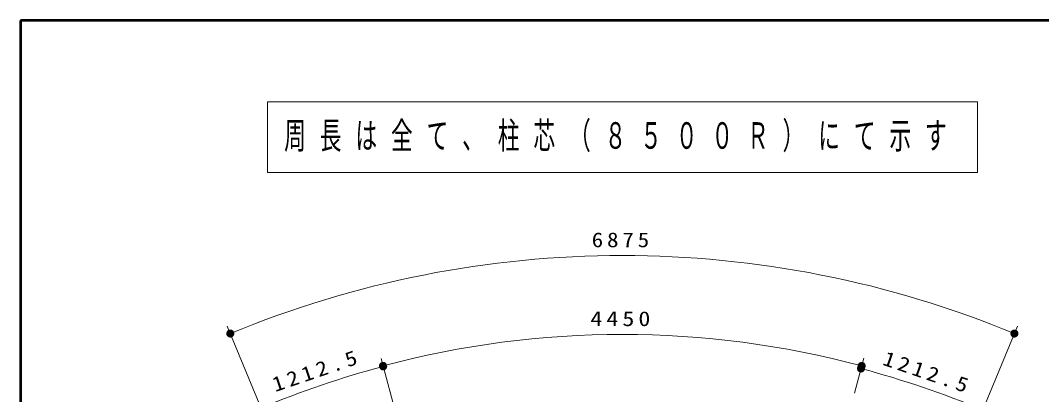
# Model space of a CAD drawing. Units: millimetres on the paper. Extents: x -365 to 0, y -5 to 257.
# Drawn here: x -365 to -238, y 210.5 to 257 of the extents above; entities that cross this region are included whole.
import ezdxf

# ---------------------------------------------------------------- set-up
doc = ezdxf.new("R2010")
doc.units = ezdxf.units.MM
doc.layers.add('LY_1', color=7, linetype='Continuous', lineweight=25)
doc.layers.add('LY_3', color=7, linetype='Continuous', lineweight=13)
doc.styles.add('ＭＳ ゴシック', font='')
doc.styles.get('ＭＳ ゴシック').set_extended_font_data('MS Gothic')

# ---------------------------------------------------------------- blocks, each defined once
blk = doc.blocks.new('filled_dot')
at = {"color": 0, "linetype": 'Continuous', "lineweight": -2, "const_width": 1.25}
blk.add_lwpolyline([(-0.625, 0, 1), (0.625, 0, 1)], format="xyb", close=True, dxfattribs=at)

msp = doc.modelspace()

# ---------------------------------------------------------------- linework, layer by layer
at = {"layer": 'LY_1', "lineweight": 13}
for p, q in [((-334.283, 246.885), (-334.283, 238.085)), ((-245.983, 246.885), (-334.283, 246.885)), ((-245.983, 238.085), (-245.983, 246.885)), ((-334.283, 238.085), (-245.983, 238.085)), ((-325.693, 186.208), (-339.281, 219.012)), ((-254.585, 186.209), (-240.997, 219.013)), ((-317.477, 205.007), (-320.146, 214.97)), ((-261.28, 210.687), (-260.116, 215.033))]:
    msp.add_line(p, q, dxfattribs=at)
for centre, radius, start, end in [((-290.138, 100.373), 127.414, 67.50051, 112.50054), ((-290.139, 102.985), 115, 75.00011, 105.00009), ((-288.158, 95.594), 122.587, 105.00064, 112.50084), ((-292.119, 95.594), 122.32, 67.49957, 74.99999)]:
    msp.add_arc(centre, radius, start, end, dxfattribs=at)
at = {"layer": 'LY_3', "lineweight": 50}
for p, q in [((-365, 257), (-365, 0)), ((0, 257), (-365, 257))]:
    msp.add_line(p, q, dxfattribs=at)

# ---------------------------------------------------------------- block references
at = {"layer": 'LY_1', "lineweight": 13, "xscale": 0.4, "yscale": 0.4}
for p, rotation in [((-338.898, 218.088), 21.8), ((-241.38, 218.089), 158.2), ((-319.903, 214.067), 14.3), ((-260.375, 214.067), 165.7), ((-319.887, 214.004), 195.7), ((-260.461, 213.745), 344.3)]:
    msp.add_blockref('filled_dot', p, dxfattribs=dict(at, rotation=rotation))

# ---------------------------------------------------------------- texts
at = {"layer": 'LY_1', "style": 'ＭＳ ゴシック'}
for s, insert, char_height, attachment_point in [('\\T1.64;\\W0.6;周長は全て、柱芯（８５００Ｒ）にて示す', (-290.133, 242.485), 3.299, 5), ('\\T1.33;\\W1.2;4450', (-290.139, 218.985), 1.833, 8)]:
    msp.add_mtext(s, dxfattribs=dict(at, insert=insert, char_height=char_height, attachment_point=attachment_point))
at = {"layer": 'LY_1', "char_height": 1.833, "attachment_point": 8, "style": 'ＭＳ ゴシック'}
for s, insert, rotation in [('\\T1.33;\\W1.15;6875', (-290.139, 228.787), 0.001), ('\\T1.33;\\W1.15;1212.5', (-327.885, 212.622), 18.75), ('\\T1.33;\\W1.15;1212.5', (-252.479, 212.368), 341.25)]:
    msp.add_mtext(s, dxfattribs=dict(at, insert=insert, rotation=rotation))

doc.saveas('drawing.dxf')
